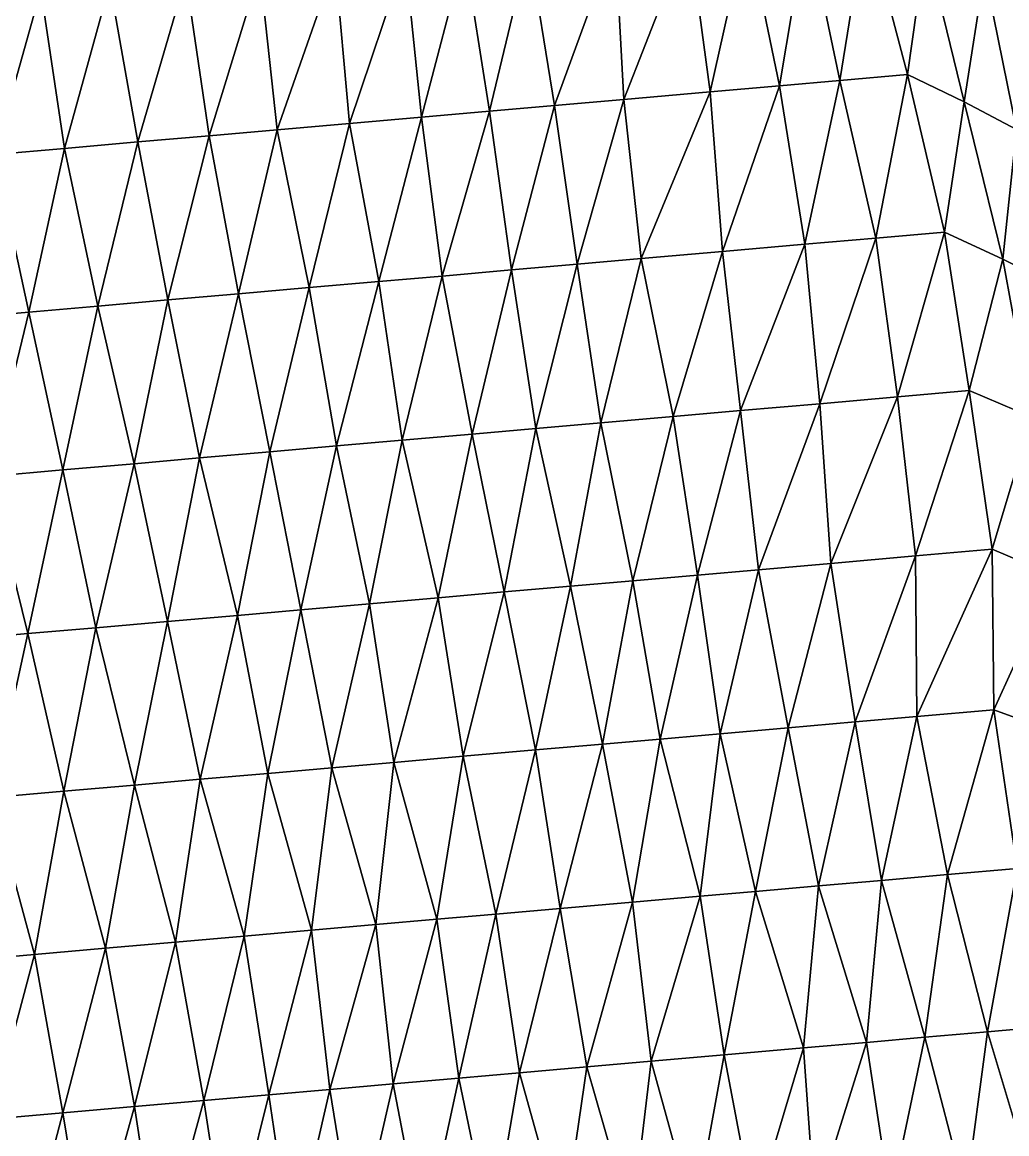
# Model space of a CAD drawing. Extents: x 993 to 3979, y 358 to 2875.
# Drawn here: x 1988 to 2272.5, y 1574.5 to 1895.7 of the extents above; entities that cross this region are included whole.
import ezdxf

# ---------------------------------------------------------------- set-up
doc = ezdxf.new("R2010")
doc.units = 0
doc.header["$MEASUREMENT"] = 0

msp = doc.modelspace()

# ---------------------------------------------------------------- linework, layer by layer
at = {"layer": 'modelTopoInnerCoarse_ts', "color": 2}
for points in [[(2214.71, 1924.42, 2455.75), (2206.86, 1877.3, 2454.51), (2197.45, 1922.91, 2435.95), (2214.71, 1924.42, 2455.75)], [(2224.32, 1878.83, 2473.79), (2206.86, 1877.3, 2454.51), (2214.71, 1924.42, 2455.75), (2224.32, 1878.83, 2473.79)], [(2231.88, 1925.93, 2475.82), (2224.32, 1878.83, 2473.79), (2214.71, 1924.42, 2455.75), (2231.88, 1925.93, 2475.82)], [(2243.84, 1880.53, 2487.58), (2224.32, 1878.83, 2473.79), (2231.88, 1925.93, 2475.82), (2243.84, 1880.53, 2487.58)], [(2243.84, 1880.53, 2487.58), (2231.88, 1925.93, 2475.82), (2249.13, 1918.14, 2491.23), (2243.84, 1880.53, 2487.58)], [(2180.69, 1921.45, 2414.81), (2161.89, 1873.36, 2442.73), (2159.4, 1919.58, 2405.72), (2180.69, 1921.45, 2414.81)], [(2186.83, 1875.55, 2442.07), (2161.89, 1873.36, 2442.73), (2180.69, 1921.45, 2414.81), (2186.83, 1875.55, 2442.07)], [(2197.45, 1922.91, 2435.95), (2186.83, 1875.55, 2442.07), (2180.69, 1921.45, 2414.81), (2197.45, 1922.91, 2435.95)], [(2206.86, 1877.3, 2454.51), (2186.83, 1875.55, 2442.07), (2197.45, 1922.91, 2435.95), (2206.86, 1877.3, 2454.51)], [(2159.4, 1919.58, 2405.72), (2141.82, 1871.61, 2430.39), (2134.39, 1917.4, 2406.55), (2159.4, 1919.58, 2405.72)], [(2161.89, 1873.36, 2442.73), (2141.82, 1871.61, 2430.39), (2159.4, 1919.58, 2405.72), (2161.89, 1873.36, 2442.73)], [(2260.22, 1872.67, 2505.31), (2243.84, 1880.53, 2487.58), (2249.13, 1918.14, 2491.23), (2260.22, 1872.67, 2505.31)], [(2260.22, 1872.67, 2505.31), (2249.13, 1918.14, 2491.23), (2266.11, 1910.33, 2507.35), (2260.22, 1872.67, 2505.31)], [(2115.8, 1915.77, 2390.27), (2103.38, 1868.24, 2401.23), (2098.64, 1914.27, 2370.2), (2115.8, 1915.77, 2390.27)], [(2123.08, 1869.97, 2414.53), (2103.38, 1868.24, 2401.23), (2115.8, 1915.77, 2390.27), (2123.08, 1869.97, 2414.53)], [(2134.39, 1917.4, 2406.55), (2123.08, 1869.97, 2414.53), (2115.8, 1915.77, 2390.27), (2134.39, 1917.4, 2406.55)], [(2141.82, 1871.61, 2430.39), (2123.08, 1869.97, 2414.53), (2134.39, 1917.4, 2406.55), (2141.82, 1871.61, 2430.39)], [(2078.48, 1912.5, 2358.13), (2061.66, 1864.59, 2380.76), (2056.69, 1910.6, 2350.37), (2078.48, 1912.5, 2358.13)], [(2082.59, 1866.43, 2390.8), (2061.66, 1864.59, 2380.76), (2078.48, 1912.5, 2358.13), (2082.59, 1866.43, 2390.8)], [(2098.64, 1914.27, 2370.2), (2082.59, 1866.43, 2390.8), (2078.48, 1912.5, 2358.13), (2098.64, 1914.27, 2370.2)], [(2103.38, 1868.24, 2401.23), (2082.59, 1866.43, 2390.8), (2098.64, 1914.27, 2370.2), (2103.38, 1868.24, 2401.23)], [(2035.3, 1908.73, 2341.56), (2021.47, 1861.08, 2356.25), (2013.39, 1906.81, 2334.14), (2035.3, 1908.73, 2341.56)], [(2042.06, 1862.88, 2367.2), (2021.47, 1861.08, 2356.25), (2035.3, 1908.73, 2341.56), (2042.06, 1862.88, 2367.2)], [(2056.69, 1910.6, 2350.37), (2042.06, 1862.88, 2367.2), (2035.3, 1908.73, 2341.56), (2056.69, 1910.6, 2350.37)], [(2061.66, 1864.59, 2380.76), (2042.06, 1862.88, 2367.2), (2056.69, 1910.6, 2350.37), (2061.66, 1864.59, 2380.76)], [(2275.37, 1864.7, 2526.32), (2260.22, 1872.67, 2505.31), (2266.11, 1910.33, 2507.35), (2275.37, 1864.7, 2526.32)], [(2275.37, 1864.7, 2526.32), (2266.11, 1910.33, 2507.35), (2284.75, 1902.67, 2519.03), (2275.37, 1864.7, 2526.32)], [(1993.39, 1905.06, 2321.61), (1980, 1857.45, 2335.13), (1973.05, 1903.28, 2310.02), (1993.39, 1905.06, 2321.61)], [(2000.28, 1859.22, 2346.9), (1980, 1857.45, 2335.13), (1993.39, 1905.06, 2321.61), (2000.28, 1859.22, 2346.9)], [(2013.39, 1906.81, 2334.14), (2000.28, 1859.22, 2346.9), (1993.39, 1905.06, 2321.61), (2013.39, 1906.81, 2334.14)], [(2021.47, 1861.08, 2356.25), (2000.28, 1859.22, 2346.9), (2013.39, 1906.81, 2334.14), (2021.47, 1861.08, 2356.25)], [(2243.84, 1880.53, 2487.58), (2234.7, 1833.29, 2489.79), (2224.32, 1878.83, 2473.79), (2243.84, 1880.53, 2487.58)], [(2254.56, 1835.03, 2502.67), (2234.7, 1833.29, 2489.79), (2243.84, 1880.53, 2487.58), (2254.56, 1835.03, 2502.67)], [(2254.56, 1835.03, 2502.67), (2243.84, 1880.53, 2487.58), (2260.22, 1872.67, 2505.31), (2254.56, 1835.03, 2502.67)], [(2206.86, 1877.3, 2454.51), (2190.34, 1829.41, 2476.36), (2186.83, 1875.55, 2442.07), (2206.86, 1877.3, 2454.51)], [(2214.13, 1831.5, 2478.77), (2190.34, 1829.41, 2476.36), (2206.86, 1877.3, 2454.51), (2214.13, 1831.5, 2478.77)], [(2224.32, 1878.83, 2473.79), (2214.13, 1831.5, 2478.77), (2206.86, 1877.3, 2454.51), (2224.32, 1878.83, 2473.79)], [(2234.7, 1833.29, 2489.79), (2214.13, 1831.5, 2478.77), (2224.32, 1878.83, 2473.79), (2234.7, 1833.29, 2489.79)], [(2161.89, 1873.36, 2442.73), (2148.34, 1825.74, 2456.66), (2141.82, 1871.61, 2430.39), (2161.89, 1873.36, 2442.73)], [(2166.87, 1827.36, 2473.09), (2148.34, 1825.74, 2456.66), (2161.89, 1873.36, 2442.73), (2166.87, 1827.36, 2473.09)], [(2186.83, 1875.55, 2442.07), (2166.87, 1827.36, 2473.09), (2161.89, 1873.36, 2442.73), (2186.83, 1875.55, 2442.07)], [(2190.34, 1829.41, 2476.36), (2166.87, 1827.36, 2473.09), (2186.83, 1875.55, 2442.07), (2190.34, 1829.41, 2476.36)], [(2271.38, 1827.21, 2519.22), (2254.56, 1835.03, 2502.67), (2260.22, 1872.67, 2505.31), (2271.38, 1827.21, 2519.22)], [(2271.38, 1827.21, 2519.22), (2260.22, 1872.67, 2505.31), (2275.37, 1864.7, 2526.32), (2271.38, 1827.21, 2519.22)], [(2123.08, 1869.97, 2414.53), (2109.39, 1822.33, 2428.84), (2103.38, 1868.24, 2401.23), (2123.08, 1869.97, 2414.53)], [(2129.42, 1824.08, 2441.29), (2109.39, 1822.33, 2428.84), (2123.08, 1869.97, 2414.53), (2129.42, 1824.08, 2441.29)], [(2141.82, 1871.61, 2430.39), (2129.42, 1824.08, 2441.29), (2123.08, 1869.97, 2414.53), (2141.82, 1871.61, 2430.39)], [(2148.34, 1825.74, 2456.66), (2129.42, 1824.08, 2441.29), (2141.82, 1871.61, 2430.39), (2148.34, 1825.74, 2456.66)], [(2082.59, 1866.43, 2390.8), (2070.97, 1818.97, 2399.6), (2061.66, 1864.59, 2380.76), (2082.59, 1866.43, 2390.8)], [(2091.04, 1820.73, 2411.94), (2070.97, 1818.97, 2399.6), (2082.59, 1866.43, 2390.8), (2091.04, 1820.73, 2411.94)], [(2103.38, 1868.24, 2401.23), (2091.04, 1820.73, 2411.94), (2082.59, 1866.43, 2390.8), (2103.38, 1868.24, 2401.23)], [(2109.39, 1822.33, 2428.84), (2091.04, 1820.73, 2411.94), (2103.38, 1868.24, 2401.23), (2109.39, 1822.33, 2428.84)], [(2061.66, 1864.59, 2380.76), (2050.53, 1817.18, 2388.26), (2042.06, 1862.88, 2367.2), (2061.66, 1864.59, 2380.76)], [(2070.97, 1818.97, 2399.6), (2050.53, 1817.18, 2388.26), (2061.66, 1864.59, 2380.76), (2070.97, 1818.97, 2399.6)], [(2287.13, 1819.29, 2538.63), (2271.38, 1827.21, 2519.22), (2275.37, 1864.7, 2526.32), (2287.13, 1819.29, 2538.63)], [(2021.47, 1861.08, 2356.25), (2009.84, 1813.62, 2365.09), (2000.28, 1859.22, 2346.9), (2021.47, 1861.08, 2356.25)], [(2030.13, 1815.4, 2376.8), (2009.84, 1813.62, 2365.09), (2021.47, 1861.08, 2356.25), (2030.13, 1815.4, 2376.8)], [(2042.06, 1862.88, 2367.2), (2030.13, 1815.4, 2376.8), (2021.47, 1861.08, 2356.25), (2042.06, 1862.88, 2367.2)], [(2050.53, 1817.18, 2388.26), (2030.13, 1815.4, 2376.8), (2042.06, 1862.88, 2367.2), (2050.53, 1817.18, 2388.26)], [(1989.96, 1811.88, 2352.24), (1971.26, 1810.25, 2336.26), (1980, 1857.45, 2335.13), (1989.96, 1811.88, 2352.24)], [(2000.28, 1859.22, 2346.9), (1989.96, 1811.88, 2352.24), (1980, 1857.45, 2335.13), (2000.28, 1859.22, 2346.9)], [(2009.84, 1813.62, 2365.09), (1989.96, 1811.88, 2352.24), (2000.28, 1859.22, 2346.9), (2009.84, 1813.62, 2365.09)], [(2254.56, 1835.03, 2502.67), (2240.92, 1787.4, 2516.84), (2234.7, 1833.29, 2489.79), (2254.56, 1835.03, 2502.67)], [(2261.69, 1789.22, 2527.32), (2240.92, 1787.4, 2516.84), (2254.56, 1835.03, 2502.67), (2261.69, 1789.22, 2527.32)], [(2271.38, 1827.21, 2519.22), (2261.69, 1789.22, 2527.32), (2254.56, 1835.03, 2502.67), (2271.38, 1827.21, 2519.22)], [(2214.13, 1831.5, 2478.77), (2195.63, 1783.44, 2505.9), (2190.34, 1829.41, 2476.36), (2214.13, 1831.5, 2478.77)], [(2218.51, 1785.44, 2510.77), (2195.63, 1783.44, 2505.9), (2214.13, 1831.5, 2478.77), (2218.51, 1785.44, 2510.77)], [(2234.7, 1833.29, 2489.79), (2218.51, 1785.44, 2510.77), (2214.13, 1831.5, 2478.77), (2234.7, 1833.29, 2489.79)], [(2240.92, 1787.4, 2516.84), (2218.51, 1785.44, 2510.77), (2234.7, 1833.29, 2489.79), (2240.92, 1787.4, 2516.84)], [(2190.34, 1829.41, 2476.36), (2176.16, 1781.73, 2492), (2166.87, 1827.36, 2473.09), (2190.34, 1829.41, 2476.36)], [(2195.63, 1783.44, 2505.9), (2176.16, 1781.73, 2492), (2190.34, 1829.41, 2476.36), (2195.63, 1783.44, 2505.9)], [(2148.34, 1825.74, 2456.66), (2136.49, 1778.26, 2466.08), (2129.42, 1824.08, 2441.29), (2148.34, 1825.74, 2456.66)], [(2155.25, 1779.9, 2481.9), (2136.49, 1778.26, 2466.08), (2148.34, 1825.74, 2456.66), (2155.25, 1779.9, 2481.9)], [(2166.87, 1827.36, 2473.09), (2155.25, 1779.9, 2481.9), (2148.34, 1825.74, 2456.66), (2166.87, 1827.36, 2473.09)], [(2176.16, 1781.73, 2492), (2155.25, 1779.9, 2481.9), (2166.87, 1827.36, 2473.09), (2176.16, 1781.73, 2492)], [(2279.78, 1781.51, 2540.48), (2261.69, 1789.22, 2527.32), (2271.38, 1827.21, 2519.22), (2279.78, 1781.51, 2540.48)], [(2279.78, 1781.51, 2540.48), (2271.38, 1827.21, 2519.22), (2287.13, 1819.29, 2538.63), (2279.78, 1781.51, 2540.48)], [(2109.39, 1822.33, 2428.84), (2097.82, 1774.88, 2437.5), (2091.04, 1820.73, 2411.94), (2109.39, 1822.33, 2428.84)], [(2118.03, 1776.65, 2449.46), (2097.82, 1774.88, 2437.5), (2109.39, 1822.33, 2428.84), (2118.03, 1776.65, 2449.46)], [(2129.42, 1824.08, 2441.29), (2118.03, 1776.65, 2449.46), (2109.39, 1822.33, 2428.84), (2129.42, 1824.08, 2441.29)], [(2136.49, 1778.26, 2466.08), (2118.03, 1776.65, 2449.46), (2129.42, 1824.08, 2441.29), (2136.49, 1778.26, 2466.08)], [(2070.97, 1818.97, 2399.6), (2059.54, 1771.53, 2407.9), (2050.53, 1817.18, 2388.26), (2070.97, 1818.97, 2399.6)], [(2078.82, 1773.22, 2422.33), (2059.54, 1771.53, 2407.9), (2070.97, 1818.97, 2399.6), (2078.82, 1773.22, 2422.33)], [(2091.04, 1820.73, 2411.94), (2078.82, 1773.22, 2422.33), (2070.97, 1818.97, 2399.6), (2091.04, 1820.73, 2411.94)], [(2097.82, 1774.88, 2437.5), (2078.82, 1773.22, 2422.33), (2091.04, 1820.73, 2411.94), (2097.82, 1774.88, 2437.5)], [(2030.13, 1815.4, 2376.8), (2020.36, 1768.1, 2380.69), (2009.84, 1813.62, 2365.09), (2030.13, 1815.4, 2376.8)], [(2039.27, 1769.76, 2396.12), (2020.36, 1768.1, 2380.69), (2030.13, 1815.4, 2376.8), (2039.27, 1769.76, 2396.12)], [(2050.53, 1817.18, 2388.26), (2039.27, 1769.76, 2396.12), (2030.13, 1815.4, 2376.8), (2050.53, 1817.18, 2388.26)], [(2059.54, 1771.53, 2407.9), (2039.27, 1769.76, 2396.12), (2050.53, 1817.18, 2388.26), (2059.54, 1771.53, 2407.9)], [(1989.96, 1811.88, 2352.24), (1978.34, 1764.43, 2361.03), (1971.26, 1810.25, 2336.26), (1989.96, 1811.88, 2352.24)], [(1999.79, 1766.3, 2369.68), (1978.34, 1764.43, 2361.03), (1989.96, 1811.88, 2352.24), (1999.79, 1766.3, 2369.68)], [(2009.84, 1813.62, 2365.09), (1999.79, 1766.3, 2369.68), (1989.96, 1811.88, 2352.24), (2009.84, 1813.62, 2365.09)], [(2020.36, 1768.1, 2380.69), (1999.79, 1766.3, 2369.68), (2009.84, 1813.62, 2365.09), (2020.36, 1768.1, 2380.69)], [(2261.69, 1789.22, 2527.32), (2246.16, 1741.42, 2546.52), (2240.92, 1787.4, 2516.84), (2261.69, 1789.22, 2527.32)], [(2268.28, 1743.35, 2553.4), (2246.16, 1741.42, 2546.52), (2261.69, 1789.22, 2527.32), (2268.28, 1743.35, 2553.4)], [(2279.78, 1781.51, 2540.48), (2268.28, 1743.35, 2553.4), (2261.69, 1789.22, 2527.32), (2279.78, 1781.51, 2540.48)], [(2240.92, 1787.4, 2516.84), (2221.69, 1739.28, 2545.91), (2218.51, 1785.44, 2510.77), (2240.92, 1787.4, 2516.84)], [(2246.16, 1741.42, 2546.52), (2221.69, 1739.28, 2545.91), (2240.92, 1787.4, 2516.84), (2246.16, 1741.42, 2546.52)], [(2195.63, 1783.44, 2505.9), (2183.17, 1735.91, 2516.96), (2176.16, 1781.73, 2492), (2195.63, 1783.44, 2505.9)], [(2200.74, 1737.45, 2535.94), (2183.17, 1735.91, 2516.96), (2195.63, 1783.44, 2505.9), (2200.74, 1737.45, 2535.94)], [(2218.51, 1785.44, 2510.77), (2200.74, 1737.45, 2535.94), (2195.63, 1783.44, 2505.9), (2218.51, 1785.44, 2510.77)], [(2221.69, 1739.28, 2545.91), (2200.74, 1737.45, 2535.94), (2218.51, 1785.44, 2510.77), (2221.69, 1739.28, 2545.91)], [(2155.25, 1779.9, 2481.9), (2146.45, 1732.7, 2483.18), (2136.49, 1778.26, 2466.08), (2155.25, 1779.9, 2481.9)], [(2164.52, 1734.28, 2500.84), (2146.45, 1732.7, 2483.18), (2155.25, 1779.9, 2481.9), (2164.52, 1734.28, 2500.84)], [(2176.16, 1781.73, 2492), (2164.52, 1734.28, 2500.84), (2155.25, 1779.9, 2481.9), (2176.16, 1781.73, 2492)], [(2183.17, 1735.91, 2516.96), (2164.52, 1734.28, 2500.84), (2176.16, 1781.73, 2492), (2183.17, 1735.91, 2516.96)], [(2286.45, 1735.65, 2566.35), (2268.28, 1743.35, 2553.4), (2279.78, 1781.51, 2540.48), (2286.45, 1735.65, 2566.35)], [(2118.03, 1776.65, 2449.46), (2108.2, 1729.35, 2453.5), (2097.82, 1774.88, 2437.5), (2118.03, 1776.65, 2449.46)], [(2127.25, 1731.02, 2468.53), (2108.2, 1729.35, 2453.5), (2118.03, 1776.65, 2449.46), (2127.25, 1731.02, 2468.53)], [(2136.49, 1778.26, 2466.08), (2127.25, 1731.02, 2468.53), (2118.03, 1776.65, 2449.46), (2136.49, 1778.26, 2466.08)], [(2146.45, 1732.7, 2483.18), (2127.25, 1731.02, 2468.53), (2136.49, 1778.26, 2466.08), (2146.45, 1732.7, 2483.18)], [(2078.82, 1773.22, 2422.33), (2068.56, 1725.88, 2427.51), (2059.54, 1771.53, 2407.9), (2078.82, 1773.22, 2422.33)], [(2088.36, 1727.61, 2440.56), (2068.56, 1725.88, 2427.51), (2078.82, 1773.22, 2422.33), (2088.36, 1727.61, 2440.56)], [(2097.82, 1774.88, 2437.5), (2088.36, 1727.61, 2440.56), (2078.82, 1773.22, 2422.33), (2097.82, 1774.88, 2437.5)], [(2108.2, 1729.35, 2453.5), (2088.36, 1727.61, 2440.56), (2097.82, 1774.88, 2437.5), (2108.2, 1729.35, 2453.5)], [(2059.54, 1771.53, 2407.9), (2050.19, 1724.27, 2410.65), (2039.27, 1769.76, 2396.12), (2059.54, 1771.53, 2407.9)], [(2068.56, 1725.88, 2427.51), (2050.19, 1724.27, 2410.65), (2059.54, 1771.53, 2407.9), (2068.56, 1725.88, 2427.51)], [(2020.36, 1768.1, 2380.69), (2009.28, 1720.69, 2388.05), (1999.79, 1766.3, 2369.68), (2020.36, 1768.1, 2380.69)], [(2030.02, 1722.51, 2398.59), (2009.28, 1720.69, 2388.05), (2020.36, 1768.1, 2380.69), (2030.02, 1722.51, 2398.59)], [(2039.27, 1769.76, 2396.12), (2030.02, 1722.51, 2398.59), (2020.36, 1768.1, 2380.69), (2039.27, 1769.76, 2396.12)], [(2050.19, 1724.27, 2410.65), (2030.02, 1722.51, 2398.59), (2039.27, 1769.76, 2396.12), (2050.19, 1724.27, 2410.65)], [(1989.65, 1718.98, 2374.56), (1969.76, 1717.24, 2361.74), (1978.34, 1764.43, 2361.03), (1989.65, 1718.98, 2374.56)], [(1999.79, 1766.3, 2369.68), (1989.65, 1718.98, 2374.56), (1978.34, 1764.43, 2361.03), (1999.79, 1766.3, 2369.68)], [(2009.28, 1720.69, 2388.05), (1989.65, 1718.98, 2374.56), (1999.79, 1766.3, 2369.68), (2009.28, 1720.69, 2388.05)], [(2228.71, 1693.45, 2570.86), (2221.69, 1739.28, 2545.91), (2246.16, 1741.42, 2546.52), (2228.71, 1693.45, 2570.86)], [(2228.71, 1693.45, 2570.86), (2246.16, 1741.42, 2546.52), (2246.52, 1695.01, 2589.21), (2228.71, 1693.45, 2570.86)], [(2246.52, 1695.01, 2589.21), (2246.16, 1741.42, 2546.52), (2268.28, 1743.35, 2553.4), (2246.52, 1695.01, 2589.21)], [(2246.52, 1695.01, 2589.21), (2268.28, 1743.35, 2553.4), (2268.83, 1696.96, 2595.57), (2246.52, 1695.01, 2589.21)], [(2286.45, 1735.65, 2566.35), (2268.83, 1696.96, 2595.57), (2268.28, 1743.35, 2553.4), (2286.45, 1735.65, 2566.35)], [(2221.69, 1739.28, 2545.91), (2209.31, 1691.76, 2556.76), (2200.74, 1737.45, 2535.94), (2221.69, 1739.28, 2545.91)], [(2228.71, 1693.45, 2570.86), (2209.31, 1691.76, 2556.76), (2221.69, 1739.28, 2545.91), (2228.71, 1693.45, 2570.86)], [(2183.17, 1735.91, 2516.96), (2172.37, 1688.52, 2523.57), (2164.52, 1734.28, 2500.84), (2183.17, 1735.91, 2516.96)], [(2189.72, 1690.04, 2543.14), (2172.37, 1688.52, 2523.57), (2183.17, 1735.91, 2516.96), (2189.72, 1690.04, 2543.14)], [(2200.74, 1737.45, 2535.94), (2189.72, 1690.04, 2543.14), (2183.17, 1735.91, 2516.96), (2200.74, 1737.45, 2535.94)], [(2209.31, 1691.76, 2556.76), (2189.72, 1690.04, 2543.14), (2200.74, 1737.45, 2535.94), (2209.31, 1691.76, 2556.76)], [(2289.41, 1689.47, 2602.09), (2268.83, 1696.96, 2595.57), (2286.45, 1735.65, 2566.35), (2289.41, 1689.47, 2602.09)], [(2146.45, 1732.7, 2483.18), (2136.33, 1685.37, 2488), (2127.25, 1731.02, 2468.53), (2146.45, 1732.7, 2483.18)], [(2155.69, 1687.07, 2502.21), (2136.33, 1685.37, 2488), (2146.45, 1732.7, 2483.18), (2155.69, 1687.07, 2502.21)], [(2164.52, 1734.28, 2500.84), (2155.69, 1687.07, 2502.21), (2146.45, 1732.7, 2483.18), (2164.52, 1734.28, 2500.84)], [(2172.37, 1688.52, 2523.57), (2155.69, 1687.07, 2502.21), (2164.52, 1734.28, 2500.84), (2172.37, 1688.52, 2523.57)], [(2108.2, 1729.35, 2453.5), (2095.41, 1681.79, 2465.42), (2088.36, 1727.61, 2440.56), (2108.2, 1729.35, 2453.5)], [(2115.47, 1683.55, 2477.76), (2095.41, 1681.79, 2465.42), (2108.2, 1729.35, 2453.5), (2115.47, 1683.55, 2477.76)], [(2127.25, 1731.02, 2468.53), (2115.47, 1683.55, 2477.76), (2108.2, 1729.35, 2453.5), (2127.25, 1731.02, 2468.53)], [(2136.33, 1685.37, 2488), (2115.47, 1683.55, 2477.76), (2127.25, 1731.02, 2468.53), (2136.33, 1685.37, 2488)], [(2068.56, 1725.88, 2427.51), (2059.02, 1678.61, 2430.77), (2050.19, 1724.27, 2410.65), (2068.56, 1725.88, 2427.51)], [(2077.49, 1680.22, 2447.37), (2059.02, 1678.61, 2430.77), (2068.56, 1725.88, 2427.51), (2077.49, 1680.22, 2447.37)], [(2088.36, 1727.61, 2440.56), (2077.49, 1680.22, 2447.37), (2068.56, 1725.88, 2427.51), (2088.36, 1727.61, 2440.56)], [(2095.41, 1681.79, 2465.42), (2077.49, 1680.22, 2447.37), (2088.36, 1727.61, 2440.56), (2095.41, 1681.79, 2465.42)], [(2030.02, 1722.51, 2398.59), (2020.5, 1675.24, 2401.79), (2009.28, 1720.69, 2388.05), (2030.02, 1722.51, 2398.59)], [(2039.47, 1676.9, 2417.06), (2020.5, 1675.24, 2401.79), (2030.02, 1722.51, 2398.59), (2039.47, 1676.9, 2417.06)], [(2050.19, 1724.27, 2410.65), (2039.47, 1676.9, 2417.06), (2030.02, 1722.51, 2398.59), (2050.19, 1724.27, 2410.65)], [(2059.02, 1678.61, 2430.77), (2039.47, 1676.9, 2417.06), (2050.19, 1724.27, 2410.65), (2059.02, 1678.61, 2430.77)], [(1989.65, 1718.98, 2374.56), (1979.26, 1671.63, 2380.08), (1969.76, 1717.24, 2361.74), (1989.65, 1718.98, 2374.56)], [(2000.02, 1673.45, 2390.56), (1979.26, 1671.63, 2380.08), (1989.65, 1718.98, 2374.56), (2000.02, 1673.45, 2390.56)], [(2009.28, 1720.69, 2388.05), (2000.02, 1673.45, 2390.56), (1989.65, 1718.98, 2374.56), (2009.28, 1720.69, 2388.05)], [(2020.5, 1675.24, 2401.79), (2000.02, 1673.45, 2390.56), (2009.28, 1720.69, 2388.05), (2020.5, 1675.24, 2401.79)], [(2268.83, 1696.96, 2595.57), (2255.43, 1649.35, 2609.11), (2246.52, 1695.01, 2589.21), (2268.83, 1696.96, 2595.57)], [(2275.52, 1651.11, 2621.38), (2255.43, 1649.35, 2609.11), (2268.83, 1696.96, 2595.57), (2275.52, 1651.11, 2621.38)], [(2289.41, 1689.47, 2602.09), (2275.52, 1651.11, 2621.38), (2268.83, 1696.96, 2595.57), (2289.41, 1689.47, 2602.09)], [(2228.71, 1693.45, 2570.86), (2218.14, 1646.09, 2576.85), (2209.31, 1691.76, 2556.76), (2228.71, 1693.45, 2570.86)], [(2236.29, 1647.68, 2594.3), (2218.14, 1646.09, 2576.85), (2228.71, 1693.45, 2570.86), (2236.29, 1647.68, 2594.3)], [(2246.52, 1695.01, 2589.21), (2236.29, 1647.68, 2594.3), (2228.71, 1693.45, 2570.86), (2246.52, 1695.01, 2589.21)], [(2255.43, 1649.35, 2609.11), (2236.29, 1647.68, 2594.3), (2246.52, 1695.01, 2589.21), (2255.43, 1649.35, 2609.11)], [(2189.72, 1690.04, 2543.14), (2183.97, 1643.1, 2536.3), (2172.37, 1688.52, 2523.57), (2189.72, 1690.04, 2543.14)], [(2199.87, 1644.49, 2559.74), (2183.97, 1643.1, 2536.3), (2189.72, 1690.04, 2543.14), (2199.87, 1644.49, 2559.74)], [(2209.31, 1691.76, 2556.76), (2199.87, 1644.49, 2559.74), (2189.72, 1690.04, 2543.14), (2209.31, 1691.76, 2556.76)], [(2218.14, 1646.09, 2576.85), (2199.87, 1644.49, 2559.74), (2209.31, 1691.76, 2556.76), (2218.14, 1646.09, 2576.85)], [(2155.69, 1687.07, 2502.21), (2143.51, 1639.56, 2512.51), (2136.33, 1685.37, 2488), (2155.69, 1687.07, 2502.21)], [(2164.41, 1641.39, 2522.62), (2143.51, 1639.56, 2512.51), (2155.69, 1687.07, 2502.21), (2164.41, 1641.39, 2522.62)], [(2172.37, 1688.52, 2523.57), (2164.41, 1641.39, 2522.62), (2155.69, 1687.07, 2502.21), (2172.37, 1688.52, 2523.57)], [(2183.97, 1643.1, 2536.3), (2164.41, 1641.39, 2522.62), (2172.37, 1688.52, 2523.57), (2183.97, 1643.1, 2536.3)], [(2115.47, 1683.55, 2477.76), (2107.85, 1636.44, 2475.9), (2095.41, 1681.79, 2465.42), (2115.47, 1683.55, 2477.76)], [(2124.87, 1637.93, 2496.37), (2107.85, 1636.44, 2475.9), (2115.47, 1683.55, 2477.76), (2124.87, 1637.93, 2496.37)], [(2136.33, 1685.37, 2488), (2124.87, 1637.93, 2496.37), (2115.47, 1683.55, 2477.76), (2136.33, 1685.37, 2488)], [(2143.51, 1639.56, 2512.51), (2124.87, 1637.93, 2496.37), (2136.33, 1685.37, 2488), (2143.51, 1639.56, 2512.51)], [(2077.49, 1680.22, 2447.37), (2071.6, 1633.27, 2440.9), (2059.02, 1678.61, 2430.77), (2077.49, 1680.22, 2447.37)], [(2090.19, 1634.9, 2457.17), (2071.6, 1633.27, 2440.9), (2077.49, 1680.22, 2447.37), (2090.19, 1634.9, 2457.17)], [(2095.41, 1681.79, 2465.42), (2090.19, 1634.9, 2457.17), (2077.49, 1680.22, 2447.37), (2095.41, 1681.79, 2465.42)], [(2107.85, 1636.44, 2475.9), (2090.19, 1634.9, 2457.17), (2095.41, 1681.79, 2465.42), (2107.85, 1636.44, 2475.9)], [(2039.47, 1676.9, 2417.06), (2032.29, 1629.83, 2414.02), (2020.5, 1675.24, 2401.79), (2039.47, 1676.9, 2417.06)], [(2052.21, 1631.57, 2426.75), (2032.29, 1629.83, 2414.02), (2039.47, 1676.9, 2417.06), (2052.21, 1631.57, 2426.75)], [(2059.02, 1678.61, 2430.77), (2052.21, 1631.57, 2426.75), (2039.47, 1676.9, 2417.06), (2059.02, 1678.61, 2430.77)], [(2071.6, 1633.27, 2440.9), (2052.21, 1631.57, 2426.75), (2059.02, 1678.61, 2430.77), (2071.6, 1633.27, 2440.9)], [(2020.5, 1675.24, 2401.79), (2012.05, 1628.06, 2402.16), (2000.02, 1673.45, 2390.56), (2020.5, 1675.24, 2401.79)], [(2032.29, 1629.83, 2414.02), (2012.05, 1628.06, 2402.16), (2020.5, 1675.24, 2401.79), (2032.29, 1629.83, 2414.02)], [(1991.62, 1626.27, 2390.79), (1970.78, 1624.45, 2380.51), (1979.26, 1671.63, 2380.08), (1991.62, 1626.27, 2390.79)], [(2000.02, 1673.45, 2390.56), (1991.62, 1626.27, 2390.79), (1979.26, 1671.63, 2380.08), (2000.02, 1673.45, 2390.56)], [(2012.05, 1628.06, 2402.16), (1991.62, 1626.27, 2390.79), (2000.02, 1673.45, 2390.56), (2012.05, 1628.06, 2402.16)], [(2275.52, 1651.11, 2621.38), (2267, 1603.93, 2621.92), (2255.43, 1649.35, 2609.11), (2275.52, 1651.11, 2621.38)], [(2285.18, 1605.52, 2639.28), (2267, 1603.93, 2621.92), (2275.52, 1651.11, 2621.38), (2285.18, 1605.52, 2639.28)], [(2255.43, 1649.35, 2609.11), (2248.85, 1602.34, 2604.49), (2236.29, 1647.68, 2594.3), (2255.43, 1649.35, 2609.11)], [(2267, 1603.93, 2621.92), (2248.85, 1602.34, 2604.49), (2255.43, 1649.35, 2609.11), (2267, 1603.93, 2621.92)], [(2218.14, 1646.09, 2576.85), (2213.74, 1599.27, 2566.43), (2199.87, 1644.49, 2559.74), (2218.14, 1646.09, 2576.85)], [(2231.99, 1600.86, 2583.61), (2213.74, 1599.27, 2566.43), (2218.14, 1646.09, 2576.85), (2231.99, 1600.86, 2583.61)], [(2236.29, 1647.68, 2594.3), (2231.99, 1600.86, 2583.61), (2218.14, 1646.09, 2576.85), (2236.29, 1647.68, 2594.3)], [(2248.85, 1602.34, 2604.49), (2231.99, 1600.86, 2583.61), (2236.29, 1647.68, 2594.3), (2248.85, 1602.34, 2604.49)], [(2183.97, 1643.1, 2536.3), (2169.79, 1595.42, 2551.92), (2164.41, 1641.39, 2522.62), (2183.97, 1643.1, 2536.3)], [(2190.89, 1597.27, 2561.5), (2169.79, 1595.42, 2551.92), (2183.97, 1643.1, 2536.3), (2190.89, 1597.27, 2561.5)], [(2199.87, 1644.49, 2559.74), (2190.89, 1597.27, 2561.5), (2183.97, 1643.1, 2536.3), (2199.87, 1644.49, 2559.74)], [(2213.74, 1599.27, 2566.43), (2190.89, 1597.27, 2561.5), (2199.87, 1644.49, 2559.74), (2213.74, 1599.27, 2566.43)], [(2143.51, 1639.56, 2512.51), (2131.7, 1592.09, 2521.8), (2124.87, 1637.93, 2496.37), (2143.51, 1639.56, 2512.51)], [(2151.22, 1593.8, 2535.59), (2131.7, 1592.09, 2521.8), (2143.51, 1639.56, 2512.51), (2151.22, 1593.8, 2535.59)], [(2164.41, 1641.39, 2522.62), (2151.22, 1593.8, 2535.59), (2143.51, 1639.56, 2512.51), (2164.41, 1641.39, 2522.62)], [(2169.79, 1595.42, 2551.92), (2151.22, 1593.8, 2535.59), (2164.41, 1641.39, 2522.62), (2169.79, 1595.42, 2551.92)], [(2107.85, 1636.44, 2475.9), (2095.25, 1588.9, 2487.33), (2090.19, 1634.9, 2457.17), (2107.85, 1636.44, 2475.9)], [(2114.2, 1590.56, 2502.64), (2095.25, 1588.9, 2487.33), (2107.85, 1636.44, 2475.9), (2114.2, 1590.56, 2502.64)], [(2124.87, 1637.93, 2496.37), (2114.2, 1590.56, 2502.64), (2107.85, 1636.44, 2475.9), (2124.87, 1637.93, 2496.37)], [(2131.7, 1592.09, 2521.8), (2114.2, 1590.56, 2502.64), (2124.87, 1637.93, 2496.37), (2131.7, 1592.09, 2521.8)], [(2071.6, 1633.27, 2440.9), (2059.28, 1585.75, 2451.55), (2052.21, 1631.57, 2426.75), (2071.6, 1633.27, 2440.9)], [(2076.88, 1587.29, 2470.46), (2059.28, 1585.75, 2451.55), (2071.6, 1633.27, 2440.9), (2076.88, 1587.29, 2470.46)], [(2090.19, 1634.9, 2457.17), (2076.88, 1587.29, 2470.46), (2071.6, 1633.27, 2440.9), (2090.19, 1634.9, 2457.17)], [(2095.25, 1588.9, 2487.33), (2076.88, 1587.29, 2470.46), (2090.19, 1634.9, 2457.17), (2095.25, 1588.9, 2487.33)], [(2032.29, 1629.83, 2414.02), (2020.52, 1582.36, 2423.22), (2012.05, 1628.06, 2402.16), (2032.29, 1629.83, 2414.02)], [(2040.5, 1584.11, 2435.8), (2020.52, 1582.36, 2423.22), (2032.29, 1629.83, 2414.02), (2040.5, 1584.11, 2435.8)], [(2052.21, 1631.57, 2426.75), (2040.5, 1584.11, 2435.8), (2032.29, 1629.83, 2414.02), (2052.21, 1631.57, 2426.75)], [(2059.28, 1585.75, 2451.55), (2040.5, 1584.11, 2435.8), (2052.21, 1631.57, 2426.75), (2059.28, 1585.75, 2451.55)], [(1991.62, 1626.27, 2390.79), (1978.91, 1578.72, 2402.5), (1970.78, 1624.45, 2380.51), (1991.62, 1626.27, 2390.79)], [(1999.78, 1580.55, 2412.67), (1978.91, 1578.72, 2402.5), (1991.62, 1626.27, 2390.79), (1999.78, 1580.55, 2412.67)], [(2012.05, 1628.06, 2402.16), (1999.78, 1580.55, 2412.67), (1991.62, 1626.27, 2390.79), (2012.05, 1628.06, 2402.16)], [(2020.52, 1582.36, 2423.22), (1999.78, 1580.55, 2412.67), (2012.05, 1628.06, 2402.16), (2020.52, 1582.36, 2423.22)], [(2267, 1603.93, 2621.92), (2260.73, 1556.94, 2616.47), (2248.85, 1602.34, 2604.49), (2267, 1603.93, 2621.92)], [(2280.51, 1558.67, 2629.57), (2260.73, 1556.94, 2616.47), (2267, 1603.93, 2621.92), (2280.51, 1558.67, 2629.57)], [(2285.18, 1605.52, 2639.28), (2280.51, 1558.67, 2629.57), (2267, 1603.93, 2621.92), (2285.18, 1605.52, 2639.28)], [(2231.99, 1600.86, 2583.61), (2217.02, 1553.11, 2601.32), (2213.74, 1599.27, 2566.43), (2231.99, 1600.86, 2583.61)], [(2238.94, 1555.03, 2608.73), (2217.02, 1553.11, 2601.32), (2231.99, 1600.86, 2583.61), (2238.94, 1555.03, 2608.73)], [(2248.85, 1602.34, 2604.49), (2238.94, 1555.03, 2608.73), (2231.99, 1600.86, 2583.61), (2248.85, 1602.34, 2604.49)], [(2260.73, 1556.94, 2616.47), (2238.94, 1555.03, 2608.73), (2248.85, 1602.34, 2604.49), (2260.73, 1556.94, 2616.47)], [(2190.89, 1597.27, 2561.5), (2182.32, 1550.08, 2562.17), (2169.79, 1595.42, 2551.92), (2190.89, 1597.27, 2561.5)], [(2199.55, 1551.59, 2582.06), (2182.32, 1550.08, 2562.17), (2190.89, 1597.27, 2561.5), (2199.55, 1551.59, 2582.06)], [(2213.74, 1599.27, 2566.43), (2199.55, 1551.59, 2582.06), (2190.89, 1597.27, 2561.5), (2213.74, 1599.27, 2566.43)], [(2217.02, 1553.11, 2601.32), (2199.55, 1551.59, 2582.06), (2213.74, 1599.27, 2566.43), (2217.02, 1553.11, 2601.32)], [(2151.22, 1593.8, 2535.59), (2144.35, 1546.76, 2531.73), (2131.7, 1592.09, 2521.8), (2151.22, 1593.8, 2535.59)], [(2164.14, 1548.49, 2544.83), (2144.35, 1546.76, 2531.73), (2151.22, 1593.8, 2535.59), (2164.14, 1548.49, 2544.83)], [(2169.79, 1595.42, 2551.92), (2164.14, 1548.49, 2544.83), (2151.22, 1593.8, 2535.59), (2169.79, 1595.42, 2551.92)], [(2182.32, 1550.08, 2562.17), (2164.14, 1548.49, 2544.83), (2169.79, 1595.42, 2551.92), (2182.32, 1550.08, 2562.17)], [(2114.2, 1590.56, 2502.64), (2103.96, 1543.22, 2507.76), (2095.25, 1588.9, 2487.33), (2114.2, 1590.56, 2502.64)], [(2123.62, 1544.94, 2521.17), (2103.96, 1543.22, 2507.76), (2114.2, 1590.56, 2502.64), (2123.62, 1544.94, 2521.17)], [(2131.7, 1592.09, 2521.8), (2123.62, 1544.94, 2521.17), (2114.2, 1590.56, 2502.64), (2131.7, 1592.09, 2521.8)], [(2144.35, 1546.76, 2531.73), (2123.62, 1544.94, 2521.17), (2131.7, 1592.09, 2521.8), (2144.35, 1546.76, 2531.73)], [(2076.88, 1587.29, 2470.46), (2066.02, 1539.9, 2477.23), (2059.28, 1585.75, 2451.55), (2076.88, 1587.29, 2470.46)], [(2084.35, 1541.51, 2494.19), (2066.02, 1539.9, 2477.23), (2076.88, 1587.29, 2470.46), (2084.35, 1541.51, 2494.19)], [(2095.25, 1588.9, 2487.33), (2084.35, 1541.51, 2494.19), (2076.88, 1587.29, 2470.46), (2095.25, 1588.9, 2487.33)], [(2103.96, 1543.22, 2507.76), (2084.35, 1541.51, 2494.19), (2095.25, 1588.9, 2487.33), (2103.96, 1543.22, 2507.76)], [(2040.5, 1584.11, 2435.8), (2027.46, 1536.53, 2448.37), (2020.52, 1582.36, 2423.22), (2040.5, 1584.11, 2435.8)], [(2047.53, 1538.29, 2460.72), (2027.46, 1536.53, 2448.37), (2040.5, 1584.11, 2435.8), (2047.53, 1538.29, 2460.72)], [(2059.28, 1585.75, 2451.55), (2047.53, 1538.29, 2460.72), (2040.5, 1584.11, 2435.8), (2059.28, 1585.75, 2451.55)], [(2066.02, 1539.9, 2477.23), (2047.53, 1538.29, 2460.72), (2059.28, 1585.75, 2451.55), (2066.02, 1539.9, 2477.23)], [(1999.78, 1580.55, 2412.67), (1987.3, 1533.02, 2423.78), (1978.91, 1578.72, 2402.5), (1999.78, 1580.55, 2412.67)], [(2007.32, 1534.77, 2436.24), (1987.3, 1533.02, 2423.78), (1999.78, 1580.55, 2412.67), (2007.32, 1534.77, 2436.24)], [(2020.52, 1582.36, 2423.22), (2007.32, 1534.77, 2436.24), (1999.78, 1580.55, 2412.67), (2020.52, 1582.36, 2423.22)], [(2027.46, 1536.53, 2448.37), (2007.32, 1534.77, 2436.24), (2020.52, 1582.36, 2423.22), (2027.46, 1536.53, 2448.37)]]:
    msp.add_3dface(points, dxfattribs=at)

doc.saveas('drawing.dxf')
